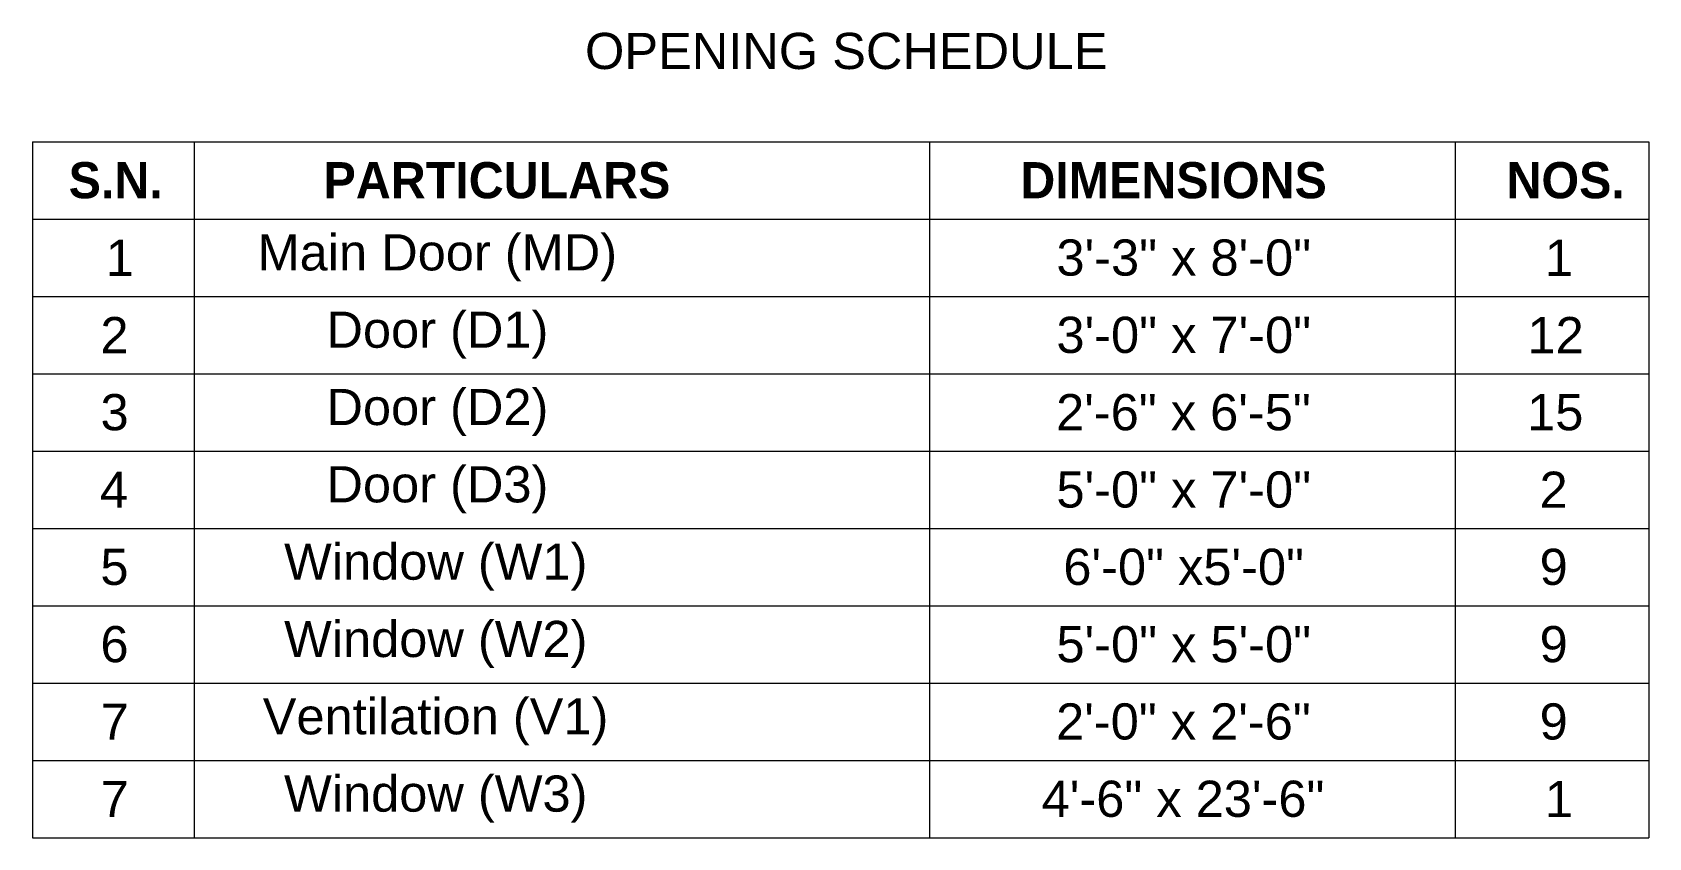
# Model space of a CAD drawing. Header units: inches. Extents: x 270915 to 273552, y 17064 to 18976.
# Drawn here: x 273128.7 to 273530.7, y 18625.9 to 18826.3 of the extents above; entities that cross this region are included whole.
import ezdxf

# ---------------------------------------------------------------- set-up
doc = ezdxf.new("R2010")
doc.units = ezdxf.units.IN
doc.header["$MEASUREMENT"] = 0
doc.layers.add('dim', color=150, linetype='Continuous', lineweight=9)
doc.layers.add('TEXT', color=255, linetype='Continuous', lineweight=35)
doc.styles.get("Standard").update_dxf_attribs({"font": 'arial.ttf'})

msp = doc.modelspace()

# ---------------------------------------------------------------- linework, layer by layer
at = {"layer": 'dim'}
for p, q in [((273128.7, 18799.1), (273530.67, 18799.1)), ((273128.7, 18799.1), (273128.7, 18760.62)), ((273168.93, 18799.1), (273168.93, 18760.62)), ((273351.81, 18799.1), (273351.81, 18760.62)), ((273482.56, 18799.1), (273482.56, 18760.62)), ((273530.67, 18799.1), (273530.67, 18760.62)), ((273128.7, 18779.86), (273530.67, 18779.86)), ((273128.7, 18760.62), (273128.7, 18625.94)), ((273128.7, 18760.62), (273530.67, 18760.62)), ((273168.93, 18760.62), (273168.93, 18625.94)), ((273351.81, 18760.62), (273351.81, 18625.94)), ((273482.56, 18760.62), (273482.56, 18625.94)), ((273530.67, 18760.62), (273530.67, 18625.94)), ((273128.7, 18741.38), (273530.67, 18741.38)), ((273128.7, 18722.14), (273530.67, 18722.14)), ((273128.7, 18702.9), (273530.67, 18702.9)), ((273128.7, 18683.66), (273530.67, 18683.66)), ((273128.7, 18664.42), (273530.67, 18664.42)), ((273128.7, 18645.18), (273530.67, 18645.18)), ((273128.7, 18645.18), (273530.67, 18645.18)), ((273128.7, 18625.94), (273530.67, 18625.94))]:
    msp.add_line(p, q, dxfattribs=at)

# ---------------------------------------------------------------- texts
at = {"layer": 'dim', "char_height": 9, "attachment_point": 4}
for s, width, heights, insert in [('\\pi1.94877;{\\fCentury Gothic|b1|i0|c0|p34;S.N.}', 25.6542, [12.83], (273135.78, 18789.48)), ('\\pi23.01637;{\\fCentury Gothic|b1|i0|c0|p34;PARTICULARS}', 123.0864, [12.83], (273178.1, 18789.48)), ('\\pi6.57;{\\fCentury Gothic|b1|i0|c0|p34;DIMENSIONS}', 87.1713, [12.83], (273367.83, 18789.48)), ('\\pi-1.1685;{\\fCentury Gothic|b1|i0|c0|p34;NOS.}', 25.6542, [12.83], (273496.48, 18789.48)), ('\\pi17.52855;Main Door (MD)', 123.0864, [12.83], (273167.18, 18770.24)), ('\\pi11.16951;1', 25.6542, [12.83], (273135.78, 18770.24)), ('\\pi12.4724;3\'-3" x 8\'-0"', 87.1713, [12.83], (273370.91, 18770.24)), ('\\pi11.16951;1', 25.6542, [12.83], (273493.68, 18770.24)), ('\\pi34.65986;Door (D1)', 123.0864, [12.83], (273167.18, 18751)), ('\\pi9.84653;2', 25.6542, [12.83], (273135.78, 18751)), ('\\pi12.4724;3\'-0" x 7\'-0"', 87.1713, [12.83], (273370.91, 18751)), ('\\pi6.85062;12', 25.6542, [12.83], (273493.68, 18751)), ('\\pi9.88029;3', 25.6542, [12.83], (273135.78, 18731.76)), ('\\pi34.65986;Door (D2)', 123.0864, [12.83], (273167.18, 18731.76)), ('\\pi12.39259;2\'-6" x 6\'-5"', 87.1713, [12.83], (273370.91, 18731.76)), ('\\pi6.77081;15', 25.6542, [12.83], (273493.68, 18731.76)), ('\\pi9.71453;4', 25.6542, [12.83], (273135.78, 18712.52)), ('\\pi34.65986;Door (D3)', 123.0864, [12.83], (273167.18, 18712.52)), ('\\pi12.46933;5\'-0" x 7\'-0"', 87.1713, [12.83], (273370.91, 18712.52)), ('\\pi9.84653;2', 25.6542, [12.83], (273493.68, 18712.52)), ('\\pi9.84346;5', 25.6542, [12.83], (273135.78, 18693.28)), ('\\pi24.12507;Window (W1)', 123.0864, [12.83], (273167.18, 18693.28)), ('\\pi14.19136;6\'-0" x5\'-0"', 87.1713, [12.41], (273370.91, 18693.28)), ('\\pi9.86801;9', 25.6542, [12.83], (273493.68, 18693.28)), ('\\pi24.12507;Window (W2)', 123.0864, [12.83], (273167.18, 18674.04)), ('\\pi9.85574;6', 25.6542, [12.83], (273135.78, 18674.04)), ('\\pi12.46933;5\'-0" x 5\'-0"', 87.1713, [12.83], (273370.91, 18674.04)), ('\\pi9.86801;9', 25.6542, [12.83], (273493.68, 18674.04)), ('\\pi18.81778;Ventilation (V1)', 123.0864, [12.83], (273167.18, 18654.8)), ('\\pi12.39259;2\'-0" x 2\'-6"', 87.1713, [12.83], (273370.91, 18654.8)), ('\\pi9.86801;9', 25.6542, [1.82], (273493.68, 18654.8)), ('\\pi9.91406;7', 25.6542, [12.83], (273135.78, 18654.8)), ('\\pi9.91406;7', 25.6542, [12.83], (273135.78, 18635.56)), ('\\pi24.12507;Window (W3)', 123.0864, [12.83], (273167.18, 18635.56)), ('\\pi8.79198;4\'-6" x 23\'-6"', 87.1713, [12.83], (273370.91, 18635.56)), ('\\pi11.16951;1', 25.6542, [1.82], (273493.68, 18635.56))]:
    msp.add_mtext_dynamic_manual_height_columns(s, width=width, gutter_width=0.0428, heights=heights, dxfattribs=dict(at, insert=insert))
at = {"layer": 'TEXT', "insert": (273207.95, 18826.21), "char_height": 9, "attachment_point": 1}
msp.add_mtext_dynamic_manual_height_columns('\\pi58.19273;OPENING SCHEDULE', width=245.0498, gutter_width=2.25, heights=[37.88], dxfattribs=at)

doc.saveas('drawing.dxf')
